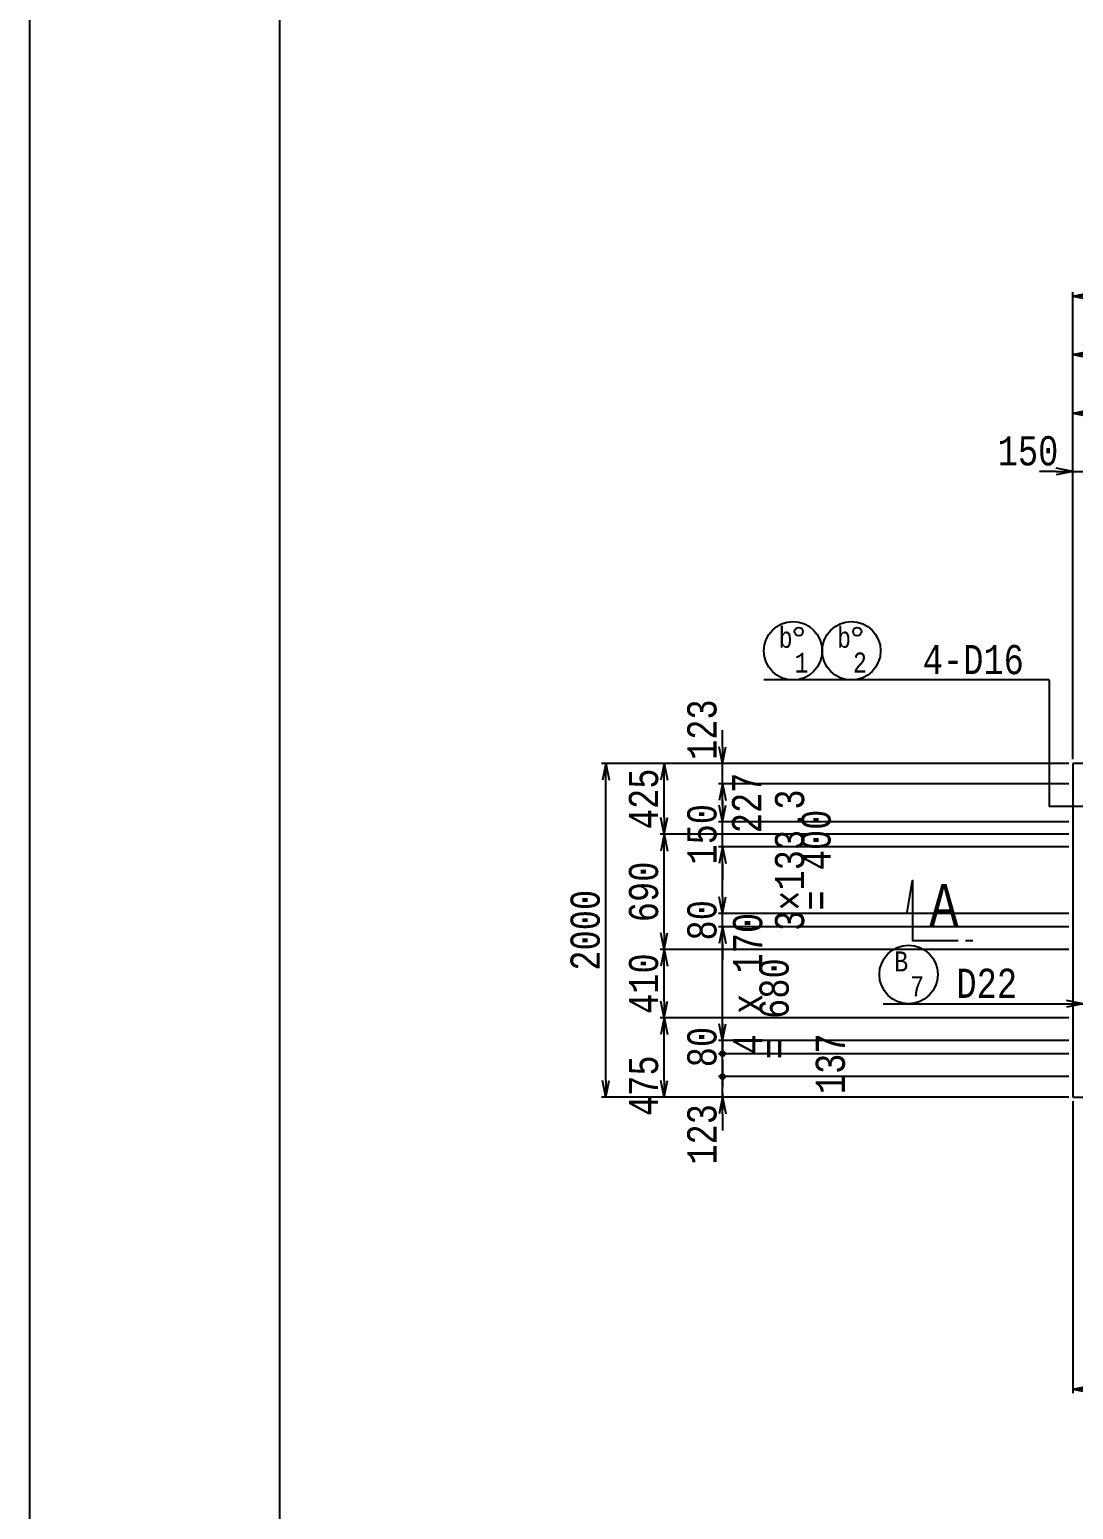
# Model space of a CAD drawing. Extents: x 0 to 42050, y -16055 to 29700.
# Drawn here: x 0 to 6257, y 11271 to 20141 of the extents above; entities that cross this region are included whole.
import ezdxf
from ezdxf.enums import TextEntityAlignment as Align

# ---------------------------------------------------------------- set-up
doc = ezdxf.new("R2010")
doc.units = 0
doc.header["$LTSCALE"] = 300
doc.header["$MEASUREMENT"] = 0
doc.layers.get('0').update_dxf_attribs({"linetype": 'CONTINUOUS'})
doc.layers.get('DEFPOINTS').update_dxf_attribs({"linetype": 'CONTINUOUS'})
for name, color, linetype in [('1002', 1, 'CONTINUOUS'), ('1006', 5, 'CONTINUOUS'), ('LAYER0015', 7, 'CONTINUOUS'), ('引き出し線', 2, 'CONTINUOUS'), ('構造線', 7, 'CONTINUOUS')]:
    doc.layers.add(name, color=color, linetype=linetype)
doc.styles.get("Standard").update_dxf_attribs({"font": 'monotxt.shx', "width": 0.8, "bigfont": 'extfont.shx'})
doc.dimstyles.new('DIMST1_1', dxfattribs={"dimscale": 50, "dimtxt": 4, "dimasz": 2, "dimexe": 0.5, "dimexo": 0.5, "dimgap": 0.09, "dimtad": 0, "dimdec": 0, "dimzin": 0, "dimtxsty": 'STANDARD', "dimblk": 'ARROW_1', "dimblk1": 'ARROW_1', "dimblk2": 'ARROW_1', "dimcen": 1, "dimdle": 3, "dimclrd": 1, "dimclre": 1, "dimclrt": 3, "dimazin": 3, "dimtfac": 1, "dimtdec": 4, "dimtix": 1, "dimtmove": 0, "dimatfit": 3, "dimtvp": 0.7, "dimtolj": 1, "dimtzin": 0})

# ---------------------------------------------------------------- blocks, each defined once
blk = doc.blocks.new('GROUP_1')
at = {"layer": 'LAYER0015', "color": 1, "linetype": 'CONTINUOUS'}
blk.add_line((-39050, -27700), (-39050, 27700), dxfattribs=at)
blk = doc.blocks.new('ARROW_1')
at = {"color": 0}
for p, q in [((0, 0), (-1, 0.2)), ((0, 0), (-1, -0.2)), ((-1, 0), (0, 0))]:
    blk.add_line(p, q, dxfattribs=at)
blk = doc.blocks.new('*D31')
at = {"color": 2, "linetype": 'BYBLOCK'}
for p, q in [((9227.5, 14157.5), (9227.5, 16957.5)), ((18127.5, 14157.5), (18127.5, 16957.5)), ((9327.5, 16932.5), (18027.5, 16932.5))]:
    blk.add_line(p, q, dxfattribs=at)
at = {"layer": 'DEFPOINTS', "color": 0, "linetype": 'BYBLOCK'}
for p in [(18127.5, 16932.5), (9227.5, 14132.5), (18127.5, 14132.5)]:
    blk.add_point(p, dxfattribs=at)
at = {"color": 2, "linetype": 'BYBLOCK', "xscale": 100, "yscale": 100, "zscale": 100, "rotation": 180}
blk.add_blockref('ARROW_1', (9227.5, 16932.5), dxfattribs=at)
at = {"color": 2, "linetype": 'BYBLOCK', "xscale": 100, "yscale": 100, "zscale": 100}
blk.add_blockref('ARROW_1', (18127.5, 16932.5), dxfattribs=at)
at = {"color": 6, "linetype": 'BYBLOCK', "insert": (13677.5, 17055), "char_height": 175, "attachment_point": 5}
blk.add_mtext('\\A1;8900', dxfattribs=at)
blk = doc.blocks.new('*D32')
at = {"color": 2, "linetype": 'BYBLOCK'}
for p, q in [((11177.5, 14157.5), (11177.5, 16607.5)), ((9327.5, 16582.5), (11077.5, 16582.5))]:
    blk.add_line(p, q, dxfattribs=at)
at = {"layer": 'DEFPOINTS', "color": 0, "linetype": 'BYBLOCK'}
for p in [(9227.5, 16582.5), (11177.5, 16582.5), (11177.5, 14132.5)]:
    blk.add_point(p, dxfattribs=at)
at = {"color": 2, "linetype": 'BYBLOCK', "xscale": 100, "yscale": 100, "zscale": 100, "rotation": 180}
blk.add_blockref('ARROW_1', (9227.5, 16582.5), dxfattribs=at)
at = {"color": 2, "linetype": 'BYBLOCK', "xscale": 100, "yscale": 100, "zscale": 100}
blk.add_blockref('ARROW_1', (11177.5, 16582.5), dxfattribs=at)
at = {"color": 6, "linetype": 'BYBLOCK', "insert": (10202.5, 16705), "char_height": 175, "attachment_point": 5}
blk.add_mtext('\\A1;1950', dxfattribs=at)
blk = doc.blocks.new('*D35')
at = {"color": 2, "linetype": 'BYBLOCK'}
for p, q in [((9127.5, 15882.5), (9027.5, 15882.5)), ((9227.5, 15882.5), (9377.5, 15882.5)), ((9227.5, 15882.5), (9377.5, 15882.5)), ((9377.5, 14157.5), (9377.5, 15907.5)), ((9477.5, 15882.5), (9577.5, 15882.5))]:
    blk.add_line(p, q, dxfattribs=at)
at = {"layer": 'DEFPOINTS', "color": 0, "linetype": 'BYBLOCK'}
for p in [(9227.5, 15882.5), (9377.5, 15882.5), (9377.5, 14132.5)]:
    blk.add_point(p, dxfattribs=at)
at = {"color": 2, "linetype": 'BYBLOCK', "xscale": 100, "yscale": 100, "zscale": 100}
blk.add_blockref('ARROW_1', (9227.5, 15882.5), dxfattribs=at)
at = {"color": 2, "linetype": 'BYBLOCK', "xscale": 100, "yscale": 100, "zscale": 100, "rotation": 180}
blk.add_blockref('ARROW_1', (9377.5, 15882.5), dxfattribs=at)
at = {"color": 6, "linetype": 'BYBLOCK', "insert": (8958.6, 16005), "char_height": 175, "attachment_point": 5}
blk.add_mtext('\\A1;150', dxfattribs=at)
blk = doc.blocks.new('*D42')
at = {"color": 2, "linetype": 'BYBLOCK'}
for p, q in [((6229.2, 15742.5), (3429.2, 15742.5)), ((3454.2, 13842.5), (3454.2, 15642.5)), ((6229.2, 13742.5), (3429.2, 13742.5))]:
    blk.add_line(p, q, dxfattribs=at)
at = {"layer": 'DEFPOINTS', "color": 0, "linetype": 'BYBLOCK'}
for p in [(3454.2, 15742.5), (6254.2, 15742.5), (6254.2, 13742.5)]:
    blk.add_point(p, dxfattribs=at)
at = {"color": 2, "linetype": 'BYBLOCK', "xscale": 100, "yscale": 100, "zscale": 100}
for p, rotation in [((3454.2, 15742.5), 90), ((3454.2, 13742.5), 270)]:
    blk.add_blockref('ARROW_1', p, dxfattribs=dict(at, rotation=rotation))
at = {"color": 6, "linetype": 'BYBLOCK', "insert": (3331.7, 14742.5), "char_height": 175, "attachment_point": 5, "rotation": 90}
blk.add_mtext('\\A1;2000', dxfattribs=at)
blk = doc.blocks.new('*D129')
at = {"color": 2, "linetype": 'BYBLOCK'}
for p, q in [((6254.2, 13717.5), (6254.2, 11967.5)), ((7849.2, 13717.5), (7849.2, 11967.5)), ((6354.2, 11992.5), (7749.2, 11992.5))]:
    blk.add_line(p, q, dxfattribs=at)
at = {"layer": 'DEFPOINTS', "color": 0, "linetype": 'BYBLOCK'}
for p in [(6254.2, 13742.5), (7849.2, 13742.5), (7849.2, 11992.5)]:
    blk.add_point(p, dxfattribs=at)
at = {"color": 2, "linetype": 'BYBLOCK', "xscale": 100, "yscale": 100, "zscale": 100, "rotation": 180}
blk.add_blockref('ARROW_1', (6254.2, 11992.5), dxfattribs=at)
at = {"color": 2, "linetype": 'BYBLOCK', "xscale": 100, "yscale": 100, "zscale": 100}
blk.add_blockref('ARROW_1', (7849.2, 11992.5), dxfattribs=at)
at = {"color": 6, "linetype": 'BYBLOCK', "insert": (7051.7, 12115), "char_height": 175, "attachment_point": 5}
blk.add_mtext('\\A1;1595', dxfattribs=at)
blk = doc.blocks.new('*D136')
at = {"color": 2, "linetype": 'BYBLOCK'}
for p, q in [((6354.2, 17842.5), (9104.2, 17842.5)), ((9204.2, 15767.5), (9204.2, 17867.5))]:
    blk.add_line(p, q, dxfattribs=at)
at = {"layer": 'DEFPOINTS', "color": 0, "linetype": 'BYBLOCK'}
for p in [(6254.2, 17842.5), (9204.2, 17842.5), (9204.2, 15742.5)]:
    blk.add_point(p, dxfattribs=at)
at = {"color": 2, "linetype": 'BYBLOCK', "xscale": 100, "yscale": 100, "zscale": 100, "rotation": 180}
blk.add_blockref('ARROW_1', (6254.2, 17842.5), dxfattribs=at)
at = {"color": 2, "linetype": 'BYBLOCK', "xscale": 100, "yscale": 100, "zscale": 100}
blk.add_blockref('ARROW_1', (9204.2, 17842.5), dxfattribs=at)
at = {"color": 6, "linetype": 'BYBLOCK', "insert": (7729.2, 17965), "char_height": 175, "attachment_point": 5}
blk.add_mtext('\\A1;2950', dxfattribs=at)
blk = doc.blocks.new('*D139')
at = {"color": 2, "linetype": 'BYBLOCK'}
for p, q in [((6229.2, 14217.5), (3779.2, 14217.5)), ((3804.2, 13842.5), (3804.2, 14117.5))]:
    blk.add_line(p, q, dxfattribs=at)
at = {"layer": 'DEFPOINTS', "color": 0, "linetype": 'BYBLOCK'}
for p in [(3804.2, 14217.5), (6254.2, 14217.5), (3804.2, 13742.5)]:
    blk.add_point(p, dxfattribs=at)
at = {"color": 2, "linetype": 'BYBLOCK', "xscale": 100, "yscale": 100, "zscale": 100}
for p, rotation in [((3804.2, 14217.5), 90), ((3804.2, 13742.5), 270)]:
    blk.add_blockref('ARROW_1', p, dxfattribs=dict(at, rotation=rotation))
at = {"color": 6, "linetype": 'BYBLOCK', "insert": (3681.7, 13810.7), "char_height": 175, "attachment_point": 5, "rotation": 90}
blk.add_mtext('\\A1;475', dxfattribs=at)
blk = doc.blocks.new('*D140')
at = {"color": 2, "linetype": 'BYBLOCK'}
for p, q in [((6229.2, 14627.5), (3779.2, 14627.5)), ((3804.2, 14317.5), (3804.2, 14527.5))]:
    blk.add_line(p, q, dxfattribs=at)
at = {"layer": 'DEFPOINTS', "color": 0, "linetype": 'BYBLOCK'}
for p in [(3804.2, 14627.5), (6254.2, 14627.5), (6254.2, 14217.5)]:
    blk.add_point(p, dxfattribs=at)
at = {"color": 2, "linetype": 'BYBLOCK', "xscale": 100, "yscale": 100, "zscale": 100}
for p, rotation in [((3804.2, 14627.5), 90), ((3804.2, 14217.5), 270)]:
    blk.add_blockref('ARROW_1', p, dxfattribs=dict(at, rotation=rotation))
at = {"color": 6, "linetype": 'BYBLOCK', "insert": (3681.7, 14422.5), "char_height": 175, "attachment_point": 5, "rotation": 90}
blk.add_mtext('\\A1;410', dxfattribs=at)
blk = doc.blocks.new('*D141')
at = {"color": 2, "linetype": 'BYBLOCK'}
for p, q in [((6229.2, 15317.5), (3779.2, 15317.5)), ((3804.2, 14727.5), (3804.2, 15217.5))]:
    blk.add_line(p, q, dxfattribs=at)
at = {"layer": 'DEFPOINTS', "color": 0, "linetype": 'BYBLOCK'}
for p in [(3804.2, 15317.5), (6254.2, 15317.5), (6254.2, 14627.5)]:
    blk.add_point(p, dxfattribs=at)
at = {"color": 2, "linetype": 'BYBLOCK', "xscale": 100, "yscale": 100, "zscale": 100}
for p, rotation in [((3804.2, 15317.5), 90), ((3804.2, 14627.5), 270)]:
    blk.add_blockref('ARROW_1', p, dxfattribs=dict(at, rotation=rotation))
at = {"color": 6, "linetype": 'BYBLOCK', "insert": (3681.7, 14972.5), "char_height": 175, "attachment_point": 5, "rotation": 90}
blk.add_mtext('\\A1;690', dxfattribs=at)
blk = doc.blocks.new('*D142')
at = {"color": 2, "linetype": 'BYBLOCK'}
blk.add_line((3804.2, 15417.5), (3804.2, 15642.5), dxfattribs=at)
at = {"layer": 'DEFPOINTS', "color": 0, "linetype": 'BYBLOCK'}
for p in [(3804.2, 15742.5), (3804.2, 15742.5), (6254.2, 15317.5)]:
    blk.add_point(p, dxfattribs=at)
at = {"color": 2, "linetype": 'BYBLOCK', "xscale": 100, "yscale": 100, "zscale": 100}
for p, rotation in [((3804.2, 15742.5), 90), ((3804.2, 15317.5), 270)]:
    blk.add_blockref('ARROW_1', p, dxfattribs=dict(at, rotation=rotation))
at = {"color": 6, "linetype": 'BYBLOCK', "insert": (3681.7, 15530), "char_height": 175, "attachment_point": 5, "rotation": 90}
blk.add_mtext('\\A1;425', dxfattribs=at)
blk = doc.blocks.new('ARROW_8')
at = {"color": 0}
blk.add_line((-1, 0), (0, 0), dxfattribs=at)
blk = doc.blocks.new('*D143')
at = {"color": 2, "linetype": 'BYBLOCK'}
for p, q in [((4154.2, 13965.5), (4154.2, 14065.5)), ((6229.2, 13865.5), (4129.2, 13865.5)), ((4154.2, 13742.5), (4154.2, 13865.5)), ((4154.2, 13742.5), (4154.2, 13865.5)), ((4154.2, 13642.5), (4154.2, 13542.5))]:
    blk.add_line(p, q, dxfattribs=at)
at = {"layer": 'DEFPOINTS', "color": 0, "linetype": 'BYBLOCK'}
for p in [(4154.2, 13865.5), (6254.2, 13865.5), (4154.2, 13742.5)]:
    blk.add_point(p, dxfattribs=at)
at = {"color": 2, "linetype": 'BYBLOCK', "xscale": 100, "yscale": 100, "zscale": 100}
for p, rotation in [((4154.2, 13865.5), 270), ((4154.2, 13742.5), 90)]:
    blk.add_blockref('ARROW_8', p, dxfattribs=dict(at, rotation=rotation))
at = {"color": 6, "linetype": 'BYBLOCK', "insert": (4031.7, 13519), "char_height": 175, "attachment_point": 5, "rotation": 90}
blk.add_mtext('\\A1;123', dxfattribs=at)
blk = doc.blocks.new('*D144')
at = {"color": 2, "linetype": 'BYBLOCK'}
for p, q in [((4154.2, 14102.5), (4154.2, 14202.5)), ((6229.2, 14002.5), (4129.2, 14002.5)), ((4154.2, 13865.5), (4154.2, 14002.5)), ((4154.2, 13865.5), (4154.2, 14002.5)), ((6229.2, 13865.5), (4129.2, 13865.5)), ((4154.2, 13765.5), (4154.2, 13665.5))]:
    blk.add_line(p, q, dxfattribs=at)
at = {"layer": 'DEFPOINTS', "color": 0, "linetype": 'BYBLOCK'}
for p in [(4154.2, 14002.5), (6254.2, 14002.5), (6254.2, 13865.5)]:
    blk.add_point(p, dxfattribs=at)
at = {"color": 2, "linetype": 'BYBLOCK', "xscale": 100, "yscale": 100, "zscale": 100}
for p, rotation in [((4154.2, 14002.5), 270), ((4154.2, 13865.5), 90)]:
    blk.add_blockref('ARROW_8', p, dxfattribs=dict(at, rotation=rotation))
at = {"color": 6, "linetype": 'BYBLOCK', "insert": (4801.4, 13942.4), "char_height": 175, "attachment_point": 5, "rotation": 90}
blk.add_mtext('\\A1;137', dxfattribs=at)
blk = doc.blocks.new('*D145')
at = {"color": 2, "linetype": 'BYBLOCK'}
for p, q in [((4154.2, 14182.5), (4154.2, 14282.5)), ((6229.2, 14082.5), (4129.2, 14082.5)), ((4154.2, 14002.5), (4154.2, 14082.5)), ((6229.2, 14002.5), (4129.2, 14002.5)), ((4154.2, 13902.5), (4154.2, 13802.5))]:
    blk.add_line(p, q, dxfattribs=at)
at = {"layer": 'DEFPOINTS', "color": 0, "linetype": 'BYBLOCK'}
for p in [(4154.2, 14082.5), (6254.2, 14082.5), (6254.2, 14002.5)]:
    blk.add_point(p, dxfattribs=at)
at = {"color": 2, "linetype": 'BYBLOCK', "xscale": 100, "yscale": 100, "zscale": 100}
for p, rotation in [((4154.2, 14082.5), 270), ((4154.2, 14002.5), 90)]:
    blk.add_blockref('ARROW_8', p, dxfattribs=dict(at, rotation=rotation))
at = {"color": 6, "linetype": 'BYBLOCK', "insert": (4031.7, 14042.5), "char_height": 175, "attachment_point": 5, "rotation": 90}
blk.add_mtext('\\A1;80', dxfattribs=at)
blk = doc.blocks.new('*D146')
at = {"color": 2, "linetype": 'BYBLOCK'}
for p, q in [((6229.2, 14762.5), (4129.2, 14762.5)), ((4154.2, 14182.5), (4154.2, 14662.5))]:
    blk.add_line(p, q, dxfattribs=at)
at = {"layer": 'DEFPOINTS', "color": 0, "linetype": 'BYBLOCK'}
for p in [(4154.2, 14762.5), (6254.2, 14762.5), (6254.2, 14082.5)]:
    blk.add_point(p, dxfattribs=at)
at = {"color": 2, "linetype": 'BYBLOCK', "xscale": 100, "yscale": 100, "zscale": 100}
for p, rotation in [((4154.2, 14762.5), 90), ((4154.2, 14082.5), 270)]:
    blk.add_blockref('ARROW_1', p, dxfattribs=dict(at, rotation=rotation))
at = {"color": 6, "linetype": 'BYBLOCK', "insert": (4305.8, 14422.5), "char_height": 175, "attachment_point": 5, "rotation": 90}
blk.add_mtext('\\A1;4 x 170 ', dxfattribs=at)
blk = doc.blocks.new('*D147')
at = {"color": 2, "linetype": 'BYBLOCK'}
for p, q in [((4154.2, 14942.5), (4154.2, 15042.5)), ((6229.2, 14842.5), (4129.2, 14842.5)), ((4154.2, 14762.5), (4154.2, 14842.5)), ((6229.2, 14762.5), (4129.2, 14762.5)), ((4154.2, 14662.5), (4154.2, 14562.5))]:
    blk.add_line(p, q, dxfattribs=at)
at = {"layer": 'DEFPOINTS', "color": 0, "linetype": 'BYBLOCK'}
for p in [(4154.2, 14842.5), (6254.2, 14842.5), (6254.2, 14762.5)]:
    blk.add_point(p, dxfattribs=at)
at = {"color": 2, "linetype": 'BYBLOCK', "xscale": 100, "yscale": 100, "zscale": 100}
for p, rotation in [((4154.2, 14842.5), 270), ((4154.2, 14762.5), 90)]:
    blk.add_blockref('ARROW_8', p, dxfattribs=dict(at, rotation=rotation))
at = {"color": 6, "linetype": 'BYBLOCK', "insert": (4031.7, 14802.5), "char_height": 175, "attachment_point": 5, "rotation": 90}
blk.add_mtext('\\A1;80', dxfattribs=at)
blk = doc.blocks.new('*D148')
at = {"color": 2, "linetype": 'BYBLOCK'}
for p, q in [((6229.2, 15242.5), (4129.2, 15242.5)), ((4154.2, 14942.5), (4154.2, 15142.5))]:
    blk.add_line(p, q, dxfattribs=at)
at = {"layer": 'DEFPOINTS', "color": 0, "linetype": 'BYBLOCK'}
for p in [(4154.2, 15242.5), (6254.2, 15242.5), (6254.2, 14842.5)]:
    blk.add_point(p, dxfattribs=at)
at = {"color": 2, "linetype": 'BYBLOCK', "xscale": 100, "yscale": 100, "zscale": 100}
for p, rotation in [((4154.2, 15242.5), 90), ((4154.2, 14842.5), 270)]:
    blk.add_blockref('ARROW_1', p, dxfattribs=dict(at, rotation=rotation))
at = {"color": 6, "linetype": 'BYBLOCK', "insert": (4557.2, 15162.5), "char_height": 175, "attachment_point": 5, "rotation": 90}
blk.add_mtext('\\A1;3×133.3', dxfattribs=at)
blk = doc.blocks.new('*D149')
at = {"color": 2, "linetype": 'BYBLOCK'}
for p, q in [((4154.2, 15492.5), (4154.2, 15592.5)), ((6229.2, 15392.5), (4129.2, 15392.5)), ((4154.2, 15242.5), (4154.2, 15392.5)), ((6229.2, 15242.5), (4129.2, 15242.5)), ((4154.2, 15142.5), (4154.2, 15042.5))]:
    blk.add_line(p, q, dxfattribs=at)
at = {"layer": 'DEFPOINTS', "color": 0, "linetype": 'BYBLOCK'}
for p in [(4154.2, 15392.5), (6254.2, 15392.5), (6254.2, 15242.5)]:
    blk.add_point(p, dxfattribs=at)
at = {"color": 2, "linetype": 'BYBLOCK', "xscale": 100, "yscale": 100, "zscale": 100}
for p, rotation in [((4154.2, 15392.5), 270), ((4154.2, 15242.5), 90)]:
    blk.add_blockref('ARROW_8', p, dxfattribs=dict(at, rotation=rotation))
at = {"color": 6, "linetype": 'BYBLOCK', "insert": (4031.7, 15317.5), "char_height": 175, "attachment_point": 5, "rotation": 90}
blk.add_mtext('\\A1;150', dxfattribs=at)
blk = doc.blocks.new('*D150')
at = {"color": 2, "linetype": 'BYBLOCK'}
for p, q in [((6229.2, 15619.5), (4129.2, 15619.5)), ((4154.2, 15492.5), (4154.2, 15519.5))]:
    blk.add_line(p, q, dxfattribs=at)
at = {"layer": 'DEFPOINTS', "color": 0, "linetype": 'BYBLOCK'}
for p in [(4154.2, 15619.5), (6254.2, 15619.5), (6254.2, 15392.5)]:
    blk.add_point(p, dxfattribs=at)
at = {"color": 2, "linetype": 'BYBLOCK', "xscale": 100, "yscale": 100, "zscale": 100}
for p, rotation in [((4154.2, 15619.5), 90), ((4154.2, 15392.5), 270)]:
    blk.add_blockref('ARROW_1', p, dxfattribs=dict(at, rotation=rotation))
at = {"color": 6, "linetype": 'BYBLOCK', "insert": (4298.6, 15506), "char_height": 175, "attachment_point": 5, "rotation": 90}
blk.add_mtext('\\A1;227', dxfattribs=at)
blk = doc.blocks.new('*D151')
at = {"color": 2, "linetype": 'BYBLOCK'}
for p, q in [((4154.2, 15842.5), (4154.2, 15942.5)), ((4154.2, 15619.5), (4154.2, 15742.5)), ((4154.2, 15619.5), (4154.2, 15742.5)), ((4154.2, 15519.5), (4154.2, 15419.5))]:
    blk.add_line(p, q, dxfattribs=at)
at = {"layer": 'DEFPOINTS', "color": 0, "linetype": 'BYBLOCK'}
for p in [(4154.2, 15742.5), (4154.2, 15742.5), (6254.2, 15619.5)]:
    blk.add_point(p, dxfattribs=at)
at = {"color": 2, "linetype": 'BYBLOCK', "xscale": 100, "yscale": 100, "zscale": 100}
for p, rotation in [((4154.2, 15742.5), 270), ((4154.2, 15619.5), 90)]:
    blk.add_blockref('ARROW_1', p, dxfattribs=dict(at, rotation=rotation))
at = {"color": 6, "linetype": 'BYBLOCK', "insert": (4031.7, 15944.7), "char_height": 175, "attachment_point": 5, "rotation": 90}
blk.add_mtext('\\A1;123', dxfattribs=at)

msp = doc.modelspace()

# ---------------------------------------------------------------- linework, layer by layer
at = {"color": 3, "linetype": 'CONTINUOUS'}
msp.add_line((5610.6, 14681.4), (5653.8, 14681.5), dxfattribs=at)
msp.add_lwpolyline([(5257.9, 14838.1), (5293.6, 15041.2), (5293.8, 14681.2), (5567.4, 14681.4)], dxfattribs=at)
at = {"layer": '1002', "color": 2, "const_width": 20}
for points in [[(4154.2, 14012.5, 1), (4154.2, 13992.5, 1)], [(4154.2, 13875.5, 1), (4154.2, 13855.5, 1)]]:
    msp.add_lwpolyline(points, format="xyb", close=True, dxfattribs=at)
at = {"layer": '1006', "color": 5, "linetype": 'CONTINUOUS'}
msp.add_lwpolyline([(0, 0), (42050, 0), (42050, 29700), (0, 29700), (0, 0)], dxfattribs=at)
at = {"layer": '引き出し線', "color": 2, "linetype": 'CONTINUOUS'}
for p, q in [((6112.2, 16242.5), (4401.6, 16242.5)), ((6112.2, 16242.5), (6112.2, 15485.1)), ((15004.2, 15485.1), (6112.2, 15485.1)), ((5116, 14302.3), (6315.2, 14302.3))]:
    msp.add_line(p, q, dxfattribs=at)
for centre in [(4576.6, 16417.5), (4926.6, 16417.5), (5269.4, 14477.3)]:
    msp.add_circle(centre, 175, dxfattribs=at)
at = {"layer": '引き出し線', "color": 6, "linetype": 'CONTINUOUS'}
for centre in [(4611.2, 16532.8), (4961.2, 16532.8)]:
    msp.add_circle(centre, 25, dxfattribs=at)
at = {"layer": '構造線', "color": 7, "linetype": 'CONTINUOUS'}
for p, q in [((15154.2, 15742.5), (6254.2, 15742.5)), ((6254.2, 15742.5), (6254.2, 13742.5)), ((6254.2, 13742.5), (15154.2, 13742.5))]:
    msp.add_line(p, q, dxfattribs=at)

# ---------------------------------------------------------------- block references
at = {"linetype": 'CONTINUOUS', "xscale": 0.5, "yscale": 0.5, "zscale": 0.5}
msp.add_blockref('GROUP_1', (21025, 14850), dxfattribs=at)
at = {"layer": '1002', "color": 2, "xscale": 100, "yscale": 100, "zscale": 100, "rotation": 90}
msp.add_blockref('ARROW_1', (4154.2, 13742.5), dxfattribs=at)
at = {"layer": '引き出し線', "color": 2, "linetype": 'CONTINUOUS', "xscale": -100, "yscale": 100, "zscale": 100, "rotation": 180}
msp.add_blockref('ARROW_1', (6315.2, 14302.3), dxfattribs=at)

# ---------------------------------------------------------------- texts
at = {"layer": '1002', "color": 6, "width": 0.8}
for s, p in [('= 400', (4802.2, 15162.5)), ('= 680', (4550.8, 14271.8))]:
    msp.add_text(s, height=175, rotation=90, dxfattribs=at).set_placement(p, align=Align.CENTER)
at = {"layer": '1002', "color": 3, "width": 0.8}
msp.add_text('A', height=250, dxfattribs=at).set_placement((5394.7, 14769.2))
at = {"layer": '引き出し線', "color": 6, "linetype": 'CONTINUOUS', "width": 0.8}
for s, p in [('b', (4491, 16435.9)), ('b', (4841, 16435.9)), ('B', (5183.8, 14495.7))]:
    msp.add_text(s, height=120, dxfattribs=at).set_placement(p)
for s, p in [('2', (5019.2, 16287.3)), ('1', (4669.2, 16287.3)), ('7', (5362, 14347.2))]:
    msp.add_text(s, height=120, dxfattribs=at).set_placement(p, align=Align.RIGHT)
for s, p in [('4-D16', (5354.5, 16277.5)), ('D22', (5556.2, 14337.3))]:
    msp.add_text(s, height=175, rotation=359.99966, dxfattribs=at).set_placement(p)

# ---------------------------------------------------------------- dimensions: what is measured, and where the dimension line sits
at = {"layer": '1002', "color": 3}
for base, p1, p2, picture, middle in [((15154.2, 18542.5), (6254.2, 15742.5), (15154.2, 15742.5), '*D31', (10704.2, 18665)), ((8204.2, 18192.5), (6254.2, 18192.5), (8204.2, 15742.5), '*D32', (7229.2, 18315))]:
    dim = msp.add_linear_dim(base=base, p1=p1, p2=p2, dimstyle='DIMST1_1', override={"dimtxt": 3.5, "dimsah": 1, "dimclrd": 2, "dimclre": 2, "dimclrt": 6}, dxfattribs=at)
    dim.commit()
    dim.dimension.update_dxf_attribs({"geometry": picture, "text_midpoint": middle, "insert": (-2973.3, 1610)})
for base, p1, p2, picture, middle in [((9204.2, 17842.5), (6254.2, 17842.5), (9204.2, 15742.5), '*D136', (7729.2, 17965)), ((7849.2, 11992.5), (6254.2, 13742.5), (7849.2, 13742.5), '*D129', (7051.7, 12115))]:
    dim = msp.add_linear_dim(base=base, p1=p1, p2=p2, dimstyle='DIMST1_1', override={"dimtxt": 3.5, "dimsah": 1, "dimclrd": 2, "dimclre": 2, "dimclrt": 6}, dxfattribs=at)
    dim.commit()
    dim.dimension.update_dxf_attribs({"geometry": picture, "text_midpoint": middle})
dim = msp.add_linear_dim(base=(6404.2, 17492.5), p1=(6254.2, 17492.5), p2=(6404.2, 15742.5), dimstyle='DIMST1_1', override={"dimtxt": 3.5, "dimsah": 1, "dimclrd": 2, "dimclre": 2, "dimclrt": 6}, dxfattribs=at)
dim.commit()
dim.dimension.update_dxf_attribs({"geometry": '*D35', "text_midpoint": (5985.3, 17615), "dimtype": 160, "insert": (-2973.3, 1610)})
for base, p1, p2, override, picture, middle in [((4154.2, 15742.5), (6254.2, 15619.5), (4154.2, 15742.5), {"dimtxt": 3.5, "dimsah": 1, "dimse1": 1, "dimclrd": 2, "dimclre": 2, "dimclrt": 6}, '*D151', (4031.7, 15944.7)), ((4154.2, 15619.5), (6254.2, 15392.5), (6254.2, 15619.5), {"dimtxt": 3.5, "dimsah": 1, "dimse1": 1, "dimclrd": 2, "dimclre": 2, "dimclrt": 6}, '*D150', (4298.6, 15506)), ((4154.2, 14762.5), (6254.2, 14082.5), (6254.2, 14762.5), {"dimtxt": 3.5, "dimsah": 1, "dimse1": 1, "dimclrd": 2, "dimclre": 2, "dimclrt": 6}, '*D146', (4305.8, 14422.5)), ((3804.2, 14217.5), (3804.2, 13742.5), (6254.2, 14217.5), {"dimtxt": 3.5, "dimsah": 1, "dimclrd": 2, "dimclre": 2, "dimclrt": 6}, '*D139', (3681.7, 13810.7)), ((4154.2, 14002.5), (6254.2, 13865.5), (6254.2, 14002.5), {"dimtxt": 3.5, "dimblk1": 'ARROW_8', "dimblk2": 'ARROW_8', "dimsah": 1, "dimclrd": 2, "dimclre": 2, "dimclrt": 6}, '*D144', (4801.4, 13942.4)), ((4154.2, 13865.5), (4154.2, 13742.5), (6254.2, 13865.5), {"dimtxt": 3.5, "dimblk1": 'ARROW_8', "dimblk2": 'ARROW_8', "dimsah": 1, "dimclrd": 2, "dimclre": 2, "dimclrt": 6}, '*D143', (4031.7, 13519))]:
    dim = msp.add_linear_dim(base=base, p1=p1, p2=p2, angle=90, dimstyle='DIMST1_1', override=override, dxfattribs=at)
    dim.commit()
    dim.dimension.update_dxf_attribs({"geometry": picture, "text_midpoint": middle, "dimtype": 160})
for base, p1, p2, override, picture, middle in [((3454.2, 15742.5), (6254.2, 13742.5), (6254.2, 15742.5), {"dimtxt": 3.5, "dimsah": 1, "dimclrd": 2, "dimclre": 2, "dimclrt": 6}, '*D42', (3331.7, 14742.5)), ((3804.2, 15742.5), (6254.2, 15317.5), (3804.2, 15742.5), {"dimtxt": 3.5, "dimsah": 1, "dimse1": 1, "dimclrd": 2, "dimclre": 2, "dimclrt": 6}, '*D142', (3681.7, 15530)), ((4154.2, 15392.5), (6254.2, 15242.5), (6254.2, 15392.5), {"dimtxt": 3.5, "dimblk1": 'ARROW_8', "dimblk2": 'ARROW_8', "dimsah": 1, "dimclrd": 2, "dimclre": 2, "dimclrt": 6}, '*D149', (4031.7, 15317.5)), ((3804.2, 15317.5), (6254.2, 14627.5), (6254.2, 15317.5), {"dimtxt": 3.5, "dimsah": 1, "dimse1": 1, "dimclrd": 2, "dimclre": 2, "dimclrt": 6}, '*D141', (3681.7, 14972.5)), ((4154.2, 14842.5), (6254.2, 14762.5), (6254.2, 14842.5), {"dimtxt": 3.5, "dimblk1": 'ARROW_8', "dimblk2": 'ARROW_8', "dimsah": 1, "dimclrd": 2, "dimclre": 2, "dimclrt": 6}, '*D147', (4031.7, 14802.5)), ((3804.2, 14627.5), (6254.2, 14217.5), (6254.2, 14627.5), {"dimtxt": 3.5, "dimsah": 1, "dimse1": 1, "dimclrd": 2, "dimclre": 2, "dimclrt": 6}, '*D140', (3681.7, 14422.5)), ((4154.2, 14082.5), (6254.2, 14002.5), (6254.2, 14082.5), {"dimtxt": 3.5, "dimblk1": 'ARROW_8', "dimblk2": 'ARROW_8', "dimsah": 1, "dimclrd": 2, "dimclre": 2, "dimclrt": 6}, '*D145', (4031.7, 14042.5))]:
    dim = msp.add_linear_dim(base=base, p1=p1, p2=p2, angle=90, dimstyle='DIMST1_1', override=override, dxfattribs=at)
    dim.commit()
    dim.dimension.update_dxf_attribs({"geometry": picture, "text_midpoint": middle})
dim = msp.add_linear_dim(base=(4154.2, 15242.5), p1=(6254.2, 14842.5), p2=(6254.2, 15242.5), angle=90, text='3×133.3', dimstyle='DIMST1_1', override={"dimtxt": 3.5, "dimsah": 1, "dimse1": 1, "dimclrd": 2, "dimclre": 2, "dimclrt": 6}, dxfattribs=at)
dim.commit()
dim.dimension.update_dxf_attribs({"geometry": '*D148', "text_midpoint": (4557.2, 15162.5), "dimtype": 160})

doc.saveas('drawing.dxf')
